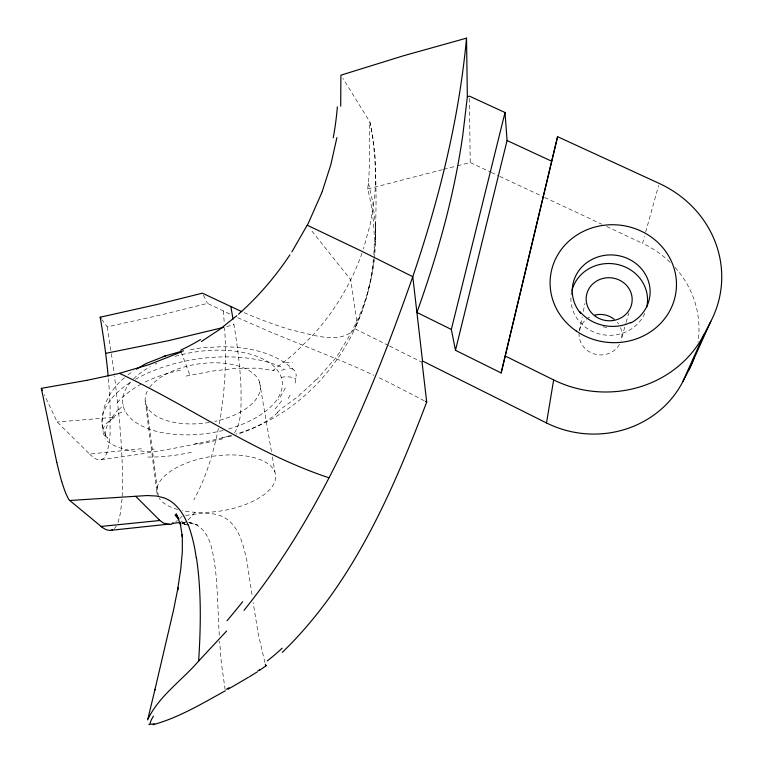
<?xml version="1.0" encoding="UTF-8"?>
<svg xmlns="http://www.w3.org/2000/svg" width="763" height="763" viewBox="0 0 763 763"><rect width="100%" height="100%" fill="white"/><g stroke="black" fill="none" stroke-linecap="round" stroke-linejoin="round"><path stroke-width="0.57" stroke-dasharray="3.81 2.86" d="M374.337 258.228C376.235 216.558 377.723 174.307 372.077 132.867L369.855 121.908L342.854 78.303M375.53 242.043L375.549 222.186M373.813 254.594C375.282 232.581 373.221 210.311 367.661 188.957C370.799 166.839 368.214 144.159 369.855 121.908L372.764 136.901L374.786 153.22A270.855 245.934 -25.6 0 1 374.509 197.569L370.293 224.045L363.436 249.024M122.185 496.389C123.654 456.14 119.305 415.93 114.488 376.035M122.023 499.097L120.392 513.365L118.093 522.331A162.92 30.558 76.8 0 1 117.55 523.685M373.498 258.838L370.77 279L367.299 294.394L362.024 311.457L355.415 327.546L361.242 313.469L366.869 296.664L371.61 276.921L374.213 259.382M295.109 383.083L296.12 375.654M219.267 423.885C225.095 392.211 226.582 359.812 224.618 327.699M579.413 330.894L582.179 317.131M583.323 311.399L584.935 303.378M218.409 428.367C213.373 453.06 206.153 477.648 193.888 499.784M670.114 262.281A100.163 94.116 6.4 0 0 642.56 243.359L644.468 236.473M645.679 232.086L658.612 185.457M621.874 337.17L625.813 323.512M626.137 322.368L628.76 313.259M362.005 253.163C355.1 272.649 345.658 291.218 334.041 308.309A238.38 217.35 -24.5 0 1 313.097 334.967L293.583 354.242L273.059 370.417L256.444 368.147L236.358 368.357L212.982 370.99L185.619 376.178M356.75 321.528C365.153 303.369 370.875 283.97 373.66 264.16A241.9 215.538 -21.4 0 0 374.089 260.25M356.292 322.501L356.016 323.083M355.558 324.056L348.252 337.933L339.268 352.182M355.453 327.47L356.836 321.328L350.713 279.792L310.159 228.843M388.472 345.496L354.881 328.7C331.647 377.952 288.729 418.61 235.958 434.013M290.169 395.12L287.479 399.793M354.881 328.7C340.079 345.744 310.369 333.917 291.762 330.074C275.128 325.191 258.924 318.991 242.996 312.172M331.705 362.473L316.578 379.783M234.518 432.888C242.415 420.299 240.831 404.352 241.079 390.103C240.326 367.022 237.179 344.094 233.392 321.328M118.723 409.779L123.892 404.733M182.119 516.341L180.23 518.201M277.255 412.449L280.927 409.006L299.42 395.52M124.436 377.79C108.708 390.446 98.866 411.143 103.043 431.419M127.965 374.891L133.42 370.866M177.388 520.547L175.776 521.644M231.618 435.291L223.197 437.6M226.725 326.574L233.926 324.609M229.749 314.003L207.517 303.369L163.53 314.356L107.192 326.86L101.965 319.649M367.661 188.957L442.54 169.644M443.694 169.348L456.36 166.076M457.514 165.781L470.189 162.509L490.237 171.913M108.413 378.658L109.595 394.328A291.752 55.527 75.5 0 1 110.11 404.38L110.063 433.851A185.209 34.23 76.2 0 1 109.157 442.96L107.306 451.648L105.113 456.684A138.513 25.456 76.5 0 1 103.52 458.601L99.695 459.994C143.635 453.861 187.603 447.108 230.531 435.721M222.71 437.714L221.756 437.962M273.059 370.417L274.575 370.045M198.18 443.36L191.704 444.629M190.407 349.654L201.861 347.775L222.395 346.707C247.403 346.993 274.012 351.867 293.097 369.244L294.728 370.875L295.863 373.651A94.755 26.209 -41.5 0 1 296.206 375.577M185.647 515.445C197.293 513.785 209.749 511.582 221.098 515.96C237.112 522.512 242.405 541.158 245.896 556.542A213.754 202.367 54.4 0 1 246.926 561.272L252.238 596.227M141.46 448.758L89.595 454.033L57.206 421.996L44.359 394.805M112.676 417.399L57.206 421.996M181.613 522.502L187.316 522.493M154.279 449.121L152.724 449.149M181.728 523.37L184.064 523.447L181.718 523.094L187.603 525.211M189.291 522.626L191.418 522.836L188.451 522.502L197.483 525.03L188.451 522.502M289.444 367.947L293.097 369.244M182.491 523.313L187.564 525.192M182.347 523.304L186.22 524.801L181.098 520.995M237.732 317.704L270.817 332.163L344.599 362.244A219.277 42.957 28.8 0 1 373.889 375.31M491.296 172.409L498.716 175.891M499.775 176.387L543.533 196.911M544.601 197.417L601.673 224.188M606.642 226.516L642.56 243.359M389.521 346.021L422.063 362.291M424.238 400.737L391.295 383.703A219.277 42.957 28.8 0 0 377.895 377.189M195.595 524.334C211.294 532.898 212.887 553.061 215.385 568.855C217.76 591.392 217.999 614.062 219.343 636.666M89.595 454.033L89.92 454.357A214.165 38.961 76 0 0 93.811 457.6L94.459 458.038A185.59 33.944 76.2 0 0 99.705 460.041M105.408 435.921L107.755 438.172L105.695 435.005A22.547 19.075 -26.6 0 1 125.161 411.181M203.406 295.224L207.517 303.369M181.222 351.991L189.892 375.234M368.51 183.244L372.563 201.174L374.995 220.145A241.9 215.538 -21.4 0 1 374.652 255.042M264.895 662.522L258.295 634.167L253.125 602.579M259.544 382.072L271.523 452.182M272.324 456.856L274.918 472.039M107.192 326.86L111.264 352.754M225.152 689.657L221.375 663.133L219.62 641.197M111.417 353.784L114.231 374.051M146.792 406.488L158.427 497.085M145.17 400.813L156.835 491.82M105.695 435.005L105.857 436.417M223.273 310.951L224.293 322.892M469.474 98.417L470.189 162.509M675.074 267.431A100.163 94.116 6.4 0 1 698.002 342.072M620.567 327.661A21.498 20.22 6.8 0 1 621.092 340.794M619.499 344.409A21.498 20.22 6.8 0 1 595.064 354.175A21.498 20.22 6.8 0 1 579.05 333.851M579.489 330.245A21.498 20.22 6.8 0 1 590.877 316.454M617.277 322.234A21.498 20.22 6.8 0 1 618.574 323.951M149.691 387.318A58.102 29.738 -8.2 0 1 247.288 369.578A58.102 29.738 -8.2 0 1 214.699 421.414M209.243 422.454A58.102 29.738 -8.2 0 1 147.717 390.332M175.271 356.359A80.477 41.212 -8.2 0 1 277.761 370.656A80.477 41.212 -8.2 0 1 228.566 428.978M223.111 430.427A80.477 41.212 -8.2 0 1 140.192 425.125A80.477 41.212 -8.2 0 1 131.608 380.89M133.554 378.849A80.477 41.212 -8.2 0 1 150.387 366.564M155.185 364.065A80.477 41.212 -8.2 0 1 156.873 363.264M281.28 377.361A22.442 19.323 -18.1 0 1 295.987 378.696M105.656 435.015A103.644 51.979 -8.3 0 1 131.637 381.624M135.452 379.335A103.644 51.979 -8.3 0 1 283.645 368.186M281.566 370.198A63.682 15.985 -34.9 0 1 287.947 369.225M285.476 362.454A127.383 26.314 -29.5 0 1 292.563 362.396M135.461 451.562A95.518 29.519 -6.7 0 1 104.989 438.649M339.63 352.363A199.524 173.134 -27.6 0 1 332.067 362.692M316.178 379.459A184.77 158.456 -28.9 0 1 299.067 395.139M281.595 400.775A135.261 53.238 -24.9 0 1 274.499 409.617M277.77 412.583A90.74 47.048 -8 0 1 237.56 434.233M231.342 436.102A90.74 47.048 -8 0 1 229.758 436.531M150.912 451.505A85.427 40.906 -19 0 1 139.343 450.819M191.37 452.278A94.612 39.008 -15.7 0 1 146.124 456.98M222.596 438.83A128.842 32.742 -12.1 0 1 198.246 444.447M285.305 387.89A140.43 42.881 -36.7 0 1 278.218 399.984M104.674 435.911A111.131 28.727 -3.2 0 1 114.44 417.533M112.209 417.285A103.949 65.055 -0.2 0 1 118.141 409.569M117.187 402.664A104.121 63.558 -3 0 1 140.84 384.333M145.256 382.034A104.121 63.558 -3 0 1 182.996 369.769M194.947 512.24A215.433 61.021 -88.5 0 1 184.57 522.588M116.348 526.022A162.92 30.558 76.8 0 1 114.278 528.587M606.776 327.384A38.942 36.347 5.7 0 1 601.12 326.306M644.754 313.345A38.369 35.861 5.9 0 1 598.03 333.584A38.369 35.861 5.9 0 1 571.697 291.542M157.35 494.5A60.019 27.64 -8.6 0 1 222.93 455.177A60.019 27.64 -8.6 0 1 271.924 486.899A60.019 27.64 -8.6 0 1 182.233 510.619M177.693 509.512A60.019 27.64 -8.6 0 1 159.19 498.325"/><path stroke-width="1.14" d="M340.699 106.191L340.899 75.184L403.274 55.823L466.527 38.15L467.347 96.701L462.76 135.423A853.454 719.862 -34.9 0 1 453.756 185.781C444.581 228.833 431.724 271.027 416.913 312.458L451.343 329.444L455.473 350.284L501.148 372.945L557.581 136.682L659.184 183.416A110.454 102.833 5.1 0 1 710.839 321.337L688.96 369.807L682.637 381.996A100.296 94.469 6.5 0 1 546.508 422.95L422.521 360.985L412.773 276.692C439.078 199.401 458.983 119.581 466.527 38.15M147.612 719.91C158.675 696.142 181.89 680.596 198.657 661.025C200.803 626.499 201.537 591.64 196.387 557.343M546.508 422.95L553.642 379.917A110.616 103.253 5.2 0 0 703.896 334.709L710.839 321.337M336.893 137.617L330.818 164.741L322.339 191.16M154.66 690.801L173.516 610.19L177.989 587.834L177.56 590.18L180.764 568.931L182.328 551.811L182.309 534.558L182.376 537.038L180.144 522.674L180.717 525.087L176.196 513.88L178.485 518.487M501.148 372.945L557.581 136.682M147.927 718.756L155.003 689.39M455.473 350.284L507.071 140.535L505.03 112.514L469.455 96.157L467.347 96.701M451.343 329.444L505.03 112.514M422.521 360.985L422.063 362.291L426.708 402.053C392.478 491.963 352.64 584.42 282.3 652.346M322.196 191.542L321.7 192.867M321.547 193.249L308.3 223.292L291.876 251.876M682.637 381.996L703.896 334.709M243.988 610.381C322.787 512.374 371.505 394.366 412.773 276.692L361.099 250.903L307.298 225.238M289.93 254.842C275.729 276.177 258.962 295.853 239.887 312.973M226.63 631.011L198.657 661.025M239.506 313.316L238.542 314.165M236.816 315.691L219.382 329.626L201.394 341.509M266.592 665.355L259.496 670.41M257.226 671.945L249.32 676.8M228.032 689.247L248.442 677.306M136.329 369.187L146.01 363.57L166.057 355.682M225.333 690.773C202.119 703.581 178.866 717.63 153.134 724.697M181.222 351.991L149.357 364.523L118.98 373.46M173.077 523.046L172.076 523.437L180.478 522.474M630.715 322.453C613.757 330.455 592.021 326.02 579.899 311.6M163.301 356.464L183.54 350.789M223.635 327.394L168.566 340.66L105.647 353.364L106.076 356.741A222.319 41.212 75.9 0 1 107.364 367.9L108.174 376.006M118.666 373.536L86.868 380.327M100.478 318.867L100.191 317.198L157.13 304.466L202.376 293.192L241.795 311.647M56.796 462.502L41.316 388.367L86.744 380.346M167.011 524.095L163.349 523.017L159.925 520.5L101.107 526.432L69.748 500.49A17.978 3.767 77.5 0 1 68.269 498.582L65.895 493.556A40.22 8.345 77.4 0 1 62.728 484.705L61.717 481.443M169.472 524.057L110.759 530.323M69.748 500.49L147.183 495.54L156.596 496.026L163.969 497.858A34.192 32.561 -42.6 0 1 169.167 500.318A36.395 34.659 -42.8 0 1 172.552 502.617C179.877 508.282 184.608 516.57 188.051 525.02M328.948 477.781C254.413 453.031 190.178 406.364 119.448 373.345M149.596 724.64L148.804 724.297M507.071 140.535L551.554 161.155M505.373 356.102L553.642 379.917M425.468 401.395L426.708 402.053M101.67 526.89L101.107 526.432M159.124 519.698L159.677 520.252M135.766 496.36L158.99 519.565M179.019 519.031L175.128 514.911L178.637 519.002M100.191 317.198L101.078 318.429M41.316 388.367L42.337 390.513M265.829 665.927L265.362 664.22M230.903 306.821L233.02 319.134M694.473 356.76A100.163 94.116 6.4 0 1 688.96 369.807M594.902 315.062A21.498 20.22 6.8 0 1 614.167 319.23M100.458 318.839A245.915 46.133 75.8 0 1 105.675 353.403M229.119 687.682A44.893 8.774 -38.3 0 1 226.535 689.208M259.983 669.475A61.755 14.707 -45.5 0 1 257.751 671.011M154.26 723.744A68.088 11.884 -36.4 0 1 150.197 724.173M150.063 723.391A88.975 15.785 -38.1 0 1 153.449 716.104M242.691 601.673A226.621 56.967 -55.3 0 1 227.031 620.729M282.205 648.178A135.709 52.523 -53.7 0 1 267.241 660.92M171.904 524.124A182.042 43.005 -79.7 0 1 167.002 524.143M112.724 529.694A177.655 33.314 76.7 0 1 109.576 530.39L107.058 529.942A208.204 38.923 76.5 0 1 101.67 526.89M580.643 313.45A38.942 36.347 5.7 0 1 588.531 261.442A38.942 36.347 5.7 0 1 643.858 271.933A38.942 36.347 5.7 0 1 630.82 322.968M571.954 290.465A38.369 35.861 5.9 0 1 617.467 264.465A38.369 35.861 5.9 0 1 646.824 306.869M337.341 106.849A265.839 197.665 -58.8 0 1 333.231 137.817M61.679 481.52A77.998 15.804 77.4 0 1 56.834 462.492M200.497 339.592A191.551 167.822 -55 0 1 180.64 350.16M188.308 524.925A166.248 155.681 -49.5 0 1 196.148 557.381M595.588 316.464A23.024 21.517 5.9 0 0 632.041 301.871A23.024 21.517 5.9 0 0 599.871 279.439A23.024 21.517 5.9 0 0 595.588 316.464M576.332 331.066A63.234 58.932 5.6 0 0 676.152 290.445A63.234 58.932 5.6 0 0 587.367 229.587A63.234 58.932 5.6 0 0 576.332 331.066"/></g></svg>
